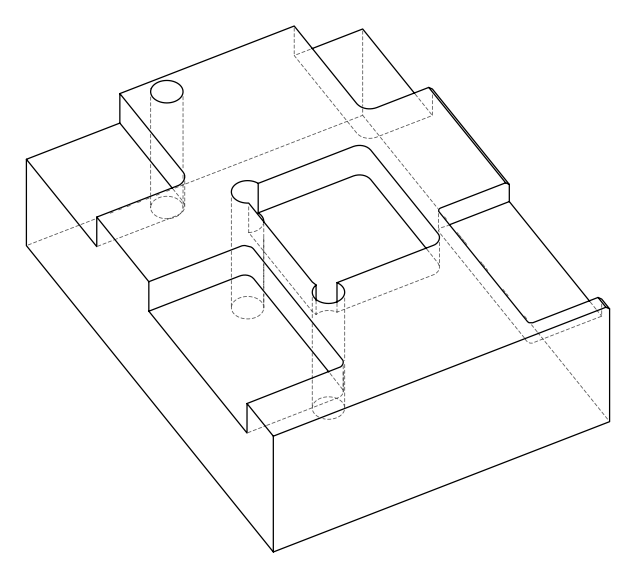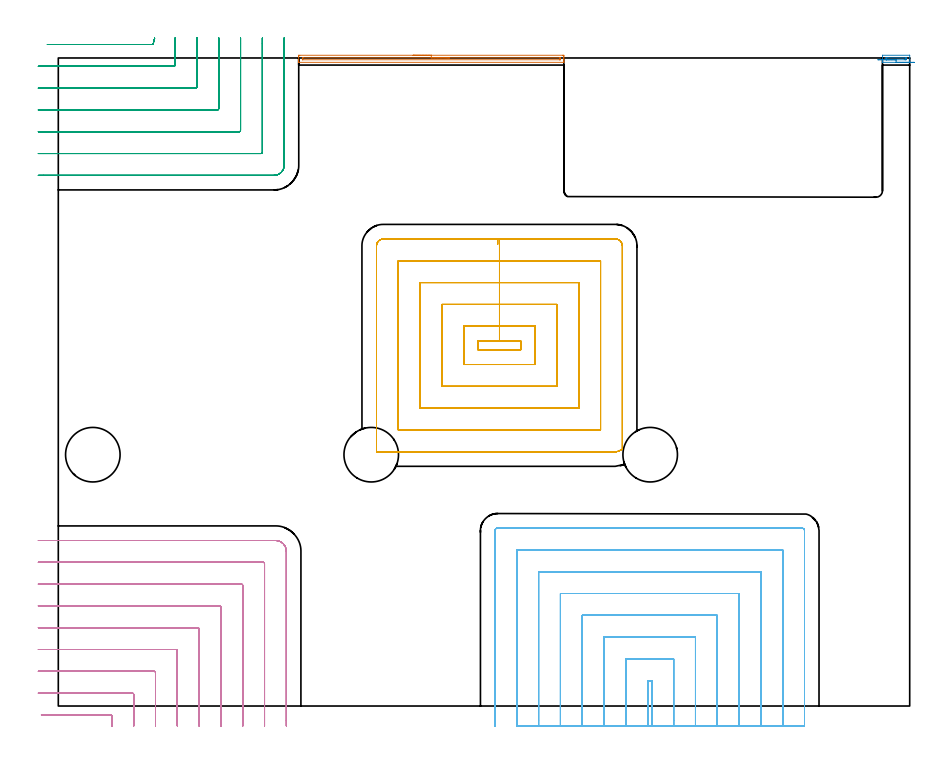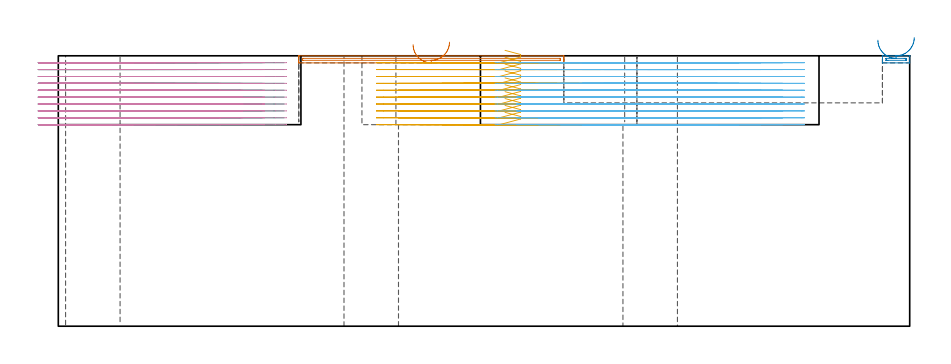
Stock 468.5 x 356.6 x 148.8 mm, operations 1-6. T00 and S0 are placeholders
(PLAN: 10 operations, 3 tool changes, 380.6 min)
(1 AREA_MILL | FG_CHAMFER_SURFACE | UGT0205_001 | 2.49 min | 1148 mm3)
(2 AREA_MILL_1 | FG_CHAMFER_SURFACE_1 | UGT0205_001 | 0.4 min | 137 mm3)
(3 MILL_CORNER_NOTCH_RECTANGULAR | CORNER_NOTCH_RECTANGULAR | NXT0201_012 | Follow Part, ap 4, ae 75% | 21.27 min | 362544 mm3)
(4 MILL_CORNER_NOTCH_RECTANGULAR_1 | CORNER_NOTCH_RECTANGULAR_1 | NXT0201_012 | Follow Part, ap 4, ae 75% | 28.12 min | 499853 mm3)
(5 MILL_OPEN_POCKET | POCKET_OPEN | NXT0201_012 | Follow Part, ap 4, ae 75% | 34.7 min | 759516 mm3)
(6 MILL_SLOT | SLOT_PARTIAL_RECTANGULAR | NXT0201_012 | Follow Part, ap 4, ae 75% | 60.4 min | 746496 mm3)
(7 MILL_SLOT_1 | SLOT_PARTIAL_RECTANGULAR_1 | NXT0201_008 | Follow Part, ap 1.5, ae 75% | 231.35 min | 347547 mm3)
(8 INDEXABLE_INSERT_DRILL_THROUGH_HOLE_FROM_SOLID | STEP1HOLE | NXT0302_031 | 0.61 min | 105126 mm3)
(9 INDEXABLE_INSERT_DRILL_THROUGH_HOLE_FROM_SOLID_1 | STEP1HOLE_1 | NXT0302_031 | 0.61 min | 91214 mm3)
(10 INDEXABLE_INSERT_DRILL_THROUGH_HOLE_FROM_SOLID_2 | STEP1HOLE_2 | NXT0302_031 | 0.61 min | 101573 mm3)
(TOOL UGT0205_001 | Chamfer Mill 20 x 3 x 45 deg. | D20 FL50 Z2)
(TOOL NXT0201_012 | ENDMILL 16mm [2P460-1600-NA 1630] | D16 FL38 Z6)
(TOOL NXT0201_008 | ENDMILL 6mm [2P460-0600-NA 1630] | D6 FL26 Z6)
(TOOL NXT0302_031 | Index. Insert Drill 30mm [880-D3000L32-05] | D30 PA176 FL150 Z2)
(OP 1 AREA_MILL)
G17 G21 G94 G90
T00 M6
G54
G17 G0 G90 X195.25 Y358.1 S1061 M3
G43 Z158.8 H0
Z154.9
G94 G1 X195.288 Z154.028 F250.
X195.402 Z153.164
X195.591 Z152.312
X195.853 Z151.48
X196.187 Z150.674
X196.59 Z149.9
X197.058 Z149.164
X197.59 Z148.472
X198.179 Z147.829
X198.822 Z147.24
X199.514 Z146.708
X200.25 Z146.24
X201.024 Z145.837
X201.83 Z145.503
X202.662 Z145.241
X203.514 Z145.052
X204.378 Z144.938
X205.25 Z144.9
X277.586 Y358.099 Z144.901
X278.192 Y358.095
X278.195 Y358.093 Z144.903
X278.2 Y357.489 Z145.505
Y356.931 Z146.066
Y356.596 Z146.4
Y356.038 Z146.959
Y355.704 Z147.292
Y355.035 Z147.964
Y354.657 Z148.343
X278.193 Y354.259 Z148.733
X278.19 Y354.202 Z148.788
X278.033 Y354.2 Z148.8
X132.467
X132.31 Y354.203 Z148.788
X132.3 Y354.261 Z148.73
Y354.657 Z148.342
Y355.035 Z147.964
Y355.704 Z147.292
Y356.931 Z146.066
X132.302 Y357.489 Z145.505
X132.305 Y358.093 Z144.903
X132.308 Y358.095 Z144.901
X132.914 Y358.1 Z144.9
X205.25
Y356.686 Z146.314
X275.89 Y356.685 Z146.315
X276.068 Y356.682 Z146.318
X276.18 Y356.679 Z146.321
X276.19 Y356.652 Z146.348
X276.193 Y356.596 Z146.404
X276.199 Y356.197 Z146.803
Y355.704 Z147.296
X276.198 Y355.654 Z147.346
X276.195 Y355.63 Z147.37
X276.192 Y355.623 Z147.377
X276.157 Y355.62 Z147.38
X275.979 Y355.615 Z147.385
X275.889 Y355.614 Z147.386
X275.8
X134.61 Y355.615 Z147.385
X134.432 Y355.618 Z147.382
X134.32 Y355.621 Z147.379
X134.31 Y355.648 Z147.352
X134.307 Y355.704 Z147.296
X134.301 Y356.103 Z146.897
Y356.596 Z146.404
X134.302 Y356.646 Z146.354
X134.305 Y356.67 Z146.33
X134.308 Y356.677 Z146.323
X134.343 Y356.68 Z146.32
X134.521 Y356.685 Z146.315
X134.611 Y356.686 Z146.314
X134.7
X205.25
X206.122 Z146.352
X206.986 Z146.466
X207.838 Z146.655
X208.67 Z146.917
X209.476 Z147.251
X210.25 Z147.654
X210.986 Z148.123
X211.678 Z148.654
X212.321 Z149.243
X212.91 Z149.886
X213.442 Z150.578
X213.91 Z151.314
X214.313 Z152.088
X214.647 Z152.894
X214.909 Z153.726
X215.098 Z154.578
X215.212 Z155.443
X215.25 Z156.314
G0 Z158.8
M5
M2
(OP 2 AREA_MILL_1)
G17 G21 G94 G90
T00 M6
G54
G17 G0 G90 X471. Y354.2 S1061 M3
G43 Z158.8 H0
G94 G1 X470.962 Z157.928 F250.
X470.848 Z157.064
X470.659 Z156.212
X470.397 Z155.38
X470.063 Z154.574
X469.66 Z153.8
X469.192 Z153.064
X468.66 Z152.372
X468.071 Z151.729
X467.428 Z151.14
X466.736 Z150.608
X466. Z150.14
X465.226 Z149.737
X464.42 Z149.403
X463.588 Z149.141
X462.737 Z148.952
X461.872 Z148.838
X461. Z148.8
X453.509
X453.503 Y354.202 Z148.797
X453.501 Y354.203 Z148.796
X453.5 Y358.093 Z144.907
X453.509 Y358.1 Z144.9
X468.352
X468.491 Y358.094 Z144.906
X468.5 Y358.093 Z144.907
Y354.224 Z148.775
X468.498 Y354.203 Z148.796
X468.497 Y354.202 Z148.797
X468.491 Y354.2 Z148.8
X461.
Y355.614 Z147.386
X455.624 Y355.615 Z147.385
X455.565 Y355.617 Z147.383
X455.521 Y355.621 Z147.379
X455.509 Y355.624 Z147.376
X455.507 Y355.633 Z147.367
X455.503 Y355.704 Z147.296
X455.501 Y355.918 Z147.082
X455.504 Y356.596 Z146.404
X455.507 Y356.65 Z146.35
X455.509 Y356.672 Z146.328
X455.538 Y356.679 Z146.321
X455.627 Y356.683 Z146.317
X455.712 Y356.684 Z146.316
X456.505 Y356.686 Z146.314
X466.376 Y356.685 Z146.315
X466.435 Y356.683 Z146.317
X466.479 Y356.679 Z146.321
X466.491 Y356.675 Z146.325
X466.493 Y356.667 Z146.333
X466.497 Y356.596 Z146.404
X466.5 Y356.382 Z146.618
X466.496 Y355.704 Z147.296
X466.493 Y355.65 Z147.35
X466.491 Y355.628 Z147.372
X466.462 Y355.621 Z147.379
X466.373 Y355.617 Z147.383
X466.288 Y355.616 Z147.384
X465.495 Y355.614 Z147.386
X461.
X460.128 Z147.424
X459.264 Z147.538
X458.412 Z147.727
X457.58 Z147.989
X456.774 Z148.323
X456. Z148.726
X455.264 Z149.194
X454.572 Z149.725
X453.929 Z150.315
X453.34 Z150.958
X452.809 Z151.65
X452.34 Z152.386
X451.937 Z153.16
X451.603 Z153.966
X451.341 Z154.798
X451.152 Z155.649
X451.038 Z156.514
X451. Z157.386
G0 Z158.8
M5
M2
(OP 3 MILL_CORNER_NOTCH_RECTANGULAR)
G17 G21 G94 G90
T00 M6
G54
G17 G0 G90 X-6.04 Y364. S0 M3
G43 Z158.8 H1
Z145.01
G94 G1 X-3.04 F250.
X51.507 F500.
G3 X52.275 Y364.6 R0.8
G1 X53.025 Y367.505 F250.
G0 Z158.8
X-11. Y352.
Z145.01
G1 X-8.
X63.506 F500.
G3 X64.3 Y352.794 R0.8
G1 Y364.6
Y367.6 F250.
G0 Z158.8
X-11. Y340.
Z145.01
G1 X-8.
X75.506 F500.
G3 X76.3 Y340.794 R0.8
G1 Y364.6
Y367.6 F250.
G0 Z158.8
X-11. Y328.
Z145.01
G1 X-8.
X87.505 F500.
G3 X88.3 Y328.795 R0.8
G1 Y364.6
Y367.6 F250.
G0 Z158.8
X-11. Y316.
Z145.01
G1 X-8.
X99.505 F500.
G3 X100.3 Y316.795 R0.8
G1 Y364.6
Y367.6 F250.
G0 Z158.8
X-11. Y304.
Z145.01
G1 X-8.
X111.505 F500.
G3 X112.3 Y304.795 R0.8
G1 Y364.6
Y367.6 F250.
G0 Z158.8
X-11. Y292.
Z145.01
G1 X-8.
X118.7 F500.
G3 X124.3 Y297.6 R5.6
G1 Y364.6
Y367.6 F250.
G0 Z158.8
X-6.04 Y364.
Z141.22
G1 X-3.04
X51.507 F500.
G3 X52.275 Y364.6 R0.8
G1 X53.025 Y367.505 F250.
G0 Z158.8
X-11. Y352.
Z141.22
G1 X-8.
X63.506 F500.
G3 X64.3 Y352.794 R0.8
G1 Y364.6
Y367.6 F250.
G0 Z158.8
X-11. Y340.
Z141.22
G1 X-8.
X75.506 F500.
G3 X76.3 Y340.794 R0.8
G1 Y364.6
Y367.6 F250.
G0 Z158.8
X-11. Y328.
Z141.22
G1 X-8.
X87.505 F500.
G3 X88.3 Y328.795 R0.8
G1 Y364.6
Y367.6 F250.
G0 Z158.8
X-11. Y316.
Z141.22
G1 X-8.
X99.505 F500.
G3 X100.3 Y316.795 R0.8
G1 Y364.6
Y367.6 F250.
G0 Z158.8
X-11. Y304.
Z141.22
G1 X-8.
X111.505 F500.
G3 X112.3 Y304.795 R0.8
G1 Y364.6
Y367.6 F250.
G0 Z158.8
X-11. Y292.
Z141.22
G1 X-8.
X118.7 F500.
G3 X124.3 Y297.6 R5.6
G1 Y364.6
Y367.6 F250.
G0 Z158.8
X-6.04 Y364.
Z137.43
G1 X-3.04
X51.507 F500.
G3 X52.275 Y364.6 R0.8
G1 X53.025 Y367.505 F250.
G0 Z158.8
X-11. Y352.
Z137.43
G1 X-8.
X63.506 F500.
G3 X64.3 Y352.794 R0.8
G1 Y364.6
Y367.6 F250.
G0 Z158.8
X-11. Y340.
Z137.43
G1 X-8.
X75.506 F500.
G3 X76.3 Y340.794 R0.8
G1 Y364.6
Y367.6 F250.
G0 Z158.8
X-11. Y328.
Z137.43
G1 X-8.
X87.505 F500.
G3 X88.3 Y328.795 R0.8
G1 Y364.6
Y367.6 F250.
G0 Z158.8
X-11. Y316.
Z137.43
G1 X-8.
X99.505 F500.
G3 X100.3 Y316.795 R0.8
G1 Y364.6
Y367.6 F250.
G0 Z158.8
X-11. Y304.
Z137.43
G1 X-8.
X111.505 F500.
G3 X112.3 Y304.795 R0.8
G1 Y364.6
Y367.6 F250.
G0 Z158.8
X-11. Y292.
Z137.43
G1 X-8.
X118.7 F500.
G3 X124.3 Y297.6 R5.6
G1 Y364.6
Y367.6 F250.
G0 Z158.8
X-6.04 Y364.
Z133.64
G1 X-3.04
X51.507 F500.
G3 X52.275 Y364.6 R0.8
G1 X53.025 Y367.505 F250.
G0 Z158.8
X-11. Y352.
Z133.64
G1 X-8.
X63.506 F500.
G3 X64.3 Y352.794 R0.8
G1 Y364.6
Y367.6 F250.
G0 Z158.8
X-11. Y340.
Z133.64
G1 X-8.
X75.506 F500.
G3 X76.3 Y340.794 R0.8
G1 Y364.6
Y367.6 F250.
G0 Z158.8
X-11. Y328.
Z133.64
G1 X-8.
X87.505 F500.
G3 X88.3 Y328.795 R0.8
G1 Y364.6
Y367.6 F250.
G0 Z158.8
X-11. Y316.
Z133.64
G1 X-8.
X99.505 F500.
G3 X100.3 Y316.795 R0.8
G1 Y364.6
Y367.6 F250.
G0 Z158.8
X-11. Y304.
Z133.64
G1 X-8.
X111.505 F500.
G3 X112.3 Y304.795 R0.8
G1 Y364.6
Y367.6 F250.
G0 Z158.8
X-11. Y292.
Z133.64
G1 X-8.
X118.7 F500.
G3 X124.3 Y297.6 R5.6
G1 Y364.6
Y367.6 F250.
G0 Z158.8
X-6.04 Y364.
Z129.85
G1 X-3.04
X51.507 F500.
G3 X52.275 Y364.6 R0.8
G1 X53.025 Y367.505 F250.
G0 Z158.8
X-11. Y352.
Z129.85
G1 X-8.
X63.506 F500.
G3 X64.3 Y352.794 R0.8
G1 Y364.6
Y367.6 F250.
G0 Z158.8
X-11. Y340.
Z129.85
G1 X-8.
X75.506 F500.
G3 X76.3 Y340.794 R0.8
G1 Y364.6
Y367.6 F250.
G0 Z158.8
X-11. Y328.
Z129.85
G1 X-8.
X87.505 F500.
G3 X88.3 Y328.795 R0.8
G1 Y364.6
Y367.6 F250.
G0 Z158.8
X-11. Y316.
Z129.85
G1 X-8.
X99.505 F500.
G3 X100.3 Y316.795 R0.8
G1 Y364.6
Y367.6 F250.
G0 Z158.8
X-11. Y304.
Z129.85
G1 X-8.
X111.505 F500.
G3 X112.3 Y304.795 R0.8
G1 Y364.6
Y367.6 F250.
G0 Z158.8
X-11. Y292.
Z129.85
G1 X-8.
X118.7 F500.
G3 X124.3 Y297.6 R5.6
G1 Y364.6
Y367.6 F250.
G0 Z158.8
X-6.04 Y364.
Z126.06
G1 X-3.04
X51.507 F500.
G3 X52.275 Y364.6 R0.8
G1 X53.025 Y367.505 F250.
G0 Z158.8
X-11. Y352.
Z126.06
G1 X-8.
X63.506 F500.
G3 X64.3 Y352.794 R0.8
G1 Y364.6
Y367.6 F250.
G0 Z158.8
X-11. Y340.
Z126.06
G1 X-8.
X75.506 F500.
G3 X76.3 Y340.794 R0.8
G1 Y364.6
Y367.6 F250.
G0 Z158.8
X-11. Y328.
Z126.06
G1 X-8.
X87.505 F500.
G3 X88.3 Y328.795 R0.8
G1 Y364.6
Y367.6 F250.
G0 Z158.8
X-11. Y316.
Z126.06
G1 X-8.
X99.505 F500.
G3 X100.3 Y316.795 R0.8
G1 Y364.6
Y367.6 F250.
G0 Z158.8
X-11. Y304.
Z126.06
G1 X-8.
X111.505 F500.
G3 X112.3 Y304.795 R0.8
G1 Y364.6
Y367.6 F250.
G0 Z158.8
X-11. Y292.
Z126.06
G1 X-8.
X118.7 F500.
G3 X124.3 Y297.6 R5.6
G1 Y364.6
Y367.6 F250.
G0 Z158.8
X-6.04 Y364.
Z122.27
G1 X-3.04
X51.507 F500.
G3 X52.275 Y364.6 R0.8
G1 X53.025 Y367.505 F250.
G0 Z158.8
X-11. Y352.
Z122.27
G1 X-8.
X63.506 F500.
G3 X64.3 Y352.794 R0.8
G1 Y364.6
Y367.6 F250.
G0 Z158.8
X-11. Y340.
Z122.27
G1 X-8.
X75.506 F500.
G3 X76.3 Y340.794 R0.8
G1 Y364.6
Y367.6 F250.
G0 Z158.8
X-11. Y328.
Z122.27
G1 X-8.
X87.505 F500.
G3 X88.3 Y328.795 R0.8
G1 Y364.6
Y367.6 F250.
G0 Z158.8
X-11. Y316.
Z122.27
G1 X-8.
X99.505 F500.
G3 X100.3 Y316.795 R0.8
G1 Y364.6
Y367.6 F250.
G0 Z158.8
X-11. Y304.
Z122.27
G1 X-8.
X111.505 F500.
G3 X112.3 Y304.795 R0.8
G1 Y364.6
Y367.6 F250.
G0 Z158.8
X-11. Y292.
Z122.27
G1 X-8.
X118.7 F500.
G3 X124.3 Y297.6 R5.6
G1 Y364.6
Y367.6 F250.
G0 Z158.8
X-6.04 Y364.
Z118.48
G1 X-3.04
X51.507 F500.
G3 X52.275 Y364.6 R0.8
G1 X53.025 Y367.505 F250.
G0 Z158.8
X-11. Y352.
Z118.48
G1 X-8.
X63.506 F500.
G3 X64.3 Y352.794 R0.8
G1 Y364.6
Y367.6 F250.
G0 Z158.8
X-11. Y340.
Z118.48
G1 X-8.
X75.506 F500.
G3 X76.3 Y340.794 R0.8
G1 Y364.6
Y367.6 F250.
G0 Z158.8
X-11. Y328.
Z118.48
G1 X-8.
X87.505 F500.
G3 X88.3 Y328.795 R0.8
G1 Y364.6
Y367.6 F250.
G0 Z158.8
X-11. Y316.
Z118.48
G1 X-8.
X99.505 F500.
G3 X100.3 Y316.795 R0.8
G1 Y364.6
Y367.6 F250.
G0 Z158.8
X-11. Y304.
Z118.48
G1 X-8.
X111.505 F500.
G3 X112.3 Y304.795 R0.8
G1 Y364.6
Y367.6 F250.
G0 Z158.8
X-11. Y292.
Z118.48
G1 X-8.
X118.7 F500.
G3 X124.3 Y297.6 R5.6
G1 Y364.6
Y367.6 F250.
G0 Z158.8
X-6.04 Y364.
Z114.69
G1 X-3.04
X51.507 F500.
G3 X52.275 Y364.6 R0.8
G1 X53.025 Y367.505 F250.
G0 Z158.8
X-11. Y352.
Z114.69
G1 X-8.
X63.506 F500.
G3 X64.3 Y352.794 R0.8
G1 Y364.6
Y367.6 F250.
G0 Z158.8
X-11. Y340.
Z114.69
G1 X-8.
X75.506 F500.
G3 X76.3 Y340.794 R0.8
G1 Y364.6
Y367.6 F250.
G0 Z158.8
X-11. Y328.
Z114.69
G1 X-8.
X87.505 F500.
G3 X88.3 Y328.795 R0.8
G1 Y364.6
Y367.6 F250.
G0 Z158.8
X-11. Y316.
Z114.69
G1 X-8.
X99.505 F500.
G3 X100.3 Y316.795 R0.8
G1 Y364.6
Y367.6 F250.
G0 Z158.8
X-11. Y304.
Z114.69
G1 X-8.
X111.505 F500.
G3 X112.3 Y304.795 R0.8
G1 Y364.6
Y367.6 F250.
G0 Z158.8
X-11. Y292.
Z114.69
G1 X-8.
X118.7 F500.
G3 X124.3 Y297.6 R5.6
G1 Y364.6
Y367.6 F250.
G0 Z158.8
X-6.04 Y364.
Z110.9
G1 X-3.04
X51.507 F500.
G3 X52.275 Y364.6 R0.8
G1 X53.025 Y367.505 F250.
G0 Z158.8
X-11. Y352.
Z110.9
G1 X-8.
X63.506 F500.
G3 X64.3 Y352.794 R0.8
G1 Y364.6
Y367.6 F250.
G0 Z158.8
X-11. Y340.
Z110.9
G1 X-8.
X75.506 F500.
G3 X76.3 Y340.794 R0.8
G1 Y364.6
Y367.6 F250.
G0 Z158.8
X-11. Y328.
Z110.9
G1 X-8.
X87.505 F500.
G3 X88.3 Y328.795 R0.8
G1 Y364.6
Y367.6 F250.
G0 Z158.8
X-11. Y316.
Z110.9
G1 X-8.
X99.505 F500.
G3 X100.3 Y316.795 R0.8
G1 Y364.6
Y367.6 F250.
G0 Z158.8
X-11. Y304.
Z110.9
G1 X-8.
X111.505 F500.
G3 X112.3 Y304.795 R0.8
G1 Y364.6
Y367.6 F250.
G0 Z158.8
X-11. Y292.
Z110.9
G1 X-8.
X118.7 F500.
G3 X124.3 Y297.6 R5.6
G1 Y364.6
Y367.6 F250.
G0 Z158.8
M5
M2
(OP 4 MILL_CORNER_NOTCH_RECTANGULAR_1)
G17 G21 G94 G90
T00 M6
G54
G17 G0 G90 X29.5 Y-11. S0 M3
G43 Z158.8 H1
Z145.01
G94 G1 Y-8. F250.
Y-5.693 F500.
G3 X28.707 Y-4.9 R0.8
G1 X-6.324
X-9.324 F250.
G0 Z158.8
X41.5 Y-11.
Z145.01
G1 Y-8.
Y6.307 F500.
G3 X40.707 Y7.1 R0.8
G1 X-8.
X-11. F250.
G0 Z158.8
X53.5 Y-11.
Z145.01
G1 Y-8.
Y18.306 F500.
G3 X52.706 Y19.1 R0.8
G1 X-8.
X-11. F250.
G0 Z158.8
X65.5 Y-11.
Z145.01
G1 Y-8.
Y30.306 F500.
G3 X64.706 Y31.1 R0.8
G1 X-8.
X-11. F250.
G0 Z158.8
X77.5 Y-11.
Z145.01
G1 Y-8.
Y42.306 F500.
G3 X76.706 Y43.1 R0.8
G1 X-8.
X-11. F250.
G0 Z158.8
X89.5 Y-11.
Z145.01
G1 Y-8.
Y54.305 F500.
G3 X88.705 Y55.1 R0.8
G1 X-8.
X-11. F250.
G0 Z158.8
X101.5 Y-11.
Z145.01
G1 Y-8.
Y66.305 F500.
G3 X100.705 Y67.1 R0.8
G1 X-8.
X-11. F250.
G0 Z158.8
X113.5 Y-11.
Z145.01
G1 Y-8.
Y78.305 F500.
G3 X112.705 Y79.1 R0.8
G1 X-8.
X-11. F250.
G0 Z158.8
X125.5 Y-11.
Z145.01
G1 Y-8.
Y85.1 F500.
G3 X119.5 Y91.1 R6.
G1 X-8.
X-11. F250.
G0 Z158.8
X29.5 Y-11.
Z141.22
G1 Y-8.
Y-5.693 F500.
G3 X28.707 Y-4.9 R0.8
G1 X-6.324
X-9.324 F250.
G0 Z158.8
X41.5 Y-11.
Z141.22
G1 Y-8.
Y6.307 F500.
G3 X40.707 Y7.1 R0.8
G1 X-8.
X-11. F250.
G0 Z158.8
X53.5 Y-11.
Z141.22
G1 Y-8.
Y18.306 F500.
G3 X52.706 Y19.1 R0.8
G1 X-8.
X-11. F250.
G0 Z158.8
X65.5 Y-11.
Z141.22
G1 Y-8.
Y30.306 F500.
G3 X64.706 Y31.1 R0.8
G1 X-8.
X-11. F250.
G0 Z158.8
X77.5 Y-11.
Z141.22
G1 Y-8.
Y42.306 F500.
G3 X76.706 Y43.1 R0.8
G1 X-8.
X-11. F250.
G0 Z158.8
X89.5 Y-11.
Z141.22
G1 Y-8.
Y54.305 F500.
G3 X88.705 Y55.1 R0.8
G1 X-8.
X-11. F250.
G0 Z158.8
X101.5 Y-11.
Z141.22
G1 Y-8.
Y66.305 F500.
G3 X100.705 Y67.1 R0.8
G1 X-8.
X-11. F250.
G0 Z158.8
X113.5 Y-11.
Z141.22
G1 Y-8.
Y78.305 F500.
G3 X112.705 Y79.1 R0.8
G1 X-8.
X-11. F250.
G0 Z158.8
X125.5 Y-11.
Z141.22
G1 Y-8.
Y85.1 F500.
G3 X119.5 Y91.1 R6.
G1 X-8.
X-11. F250.
G0 Z158.8
X29.5 Y-11.
Z137.43
G1 Y-8.
Y-5.693 F500.
G3 X28.707 Y-4.9 R0.8
G1 X-6.324
X-9.324 F250.
G0 Z158.8
X41.5 Y-11.
Z137.43
G1 Y-8.
Y6.307 F500.
G3 X40.707 Y7.1 R0.8
G1 X-8.
X-11. F250.
G0 Z158.8
X53.5 Y-11.
Z137.43
G1 Y-8.
Y18.306 F500.
G3 X52.706 Y19.1 R0.8
G1 X-8.
X-11. F250.
G0 Z158.8
X65.5 Y-11.
Z137.43
G1 Y-8.
Y30.306 F500.
G3 X64.706 Y31.1 R0.8
G1 X-8.
X-11. F250.
G0 Z158.8
X77.5 Y-11.
Z137.43
G1 Y-8.
Y42.306 F500.
G3 X76.706 Y43.1 R0.8
G1 X-8.
X-11. F250.
G0 Z158.8
X89.5 Y-11.
Z137.43
G1 Y-8.
Y54.305 F500.
G3 X88.705 Y55.1 R0.8
G1 X-8.
X-11. F250.
G0 Z158.8
X101.5 Y-11.
Z137.43
G1 Y-8.
Y66.305 F500.
G3 X100.705 Y67.1 R0.8
G1 X-8.
X-11. F250.
G0 Z158.8
X113.5 Y-11.
Z137.43
G1 Y-8.
Y78.305 F500.
G3 X112.705 Y79.1 R0.8
G1 X-8.
X-11. F250.
G0 Z158.8
X125.5 Y-11.
Z137.43
G1 Y-8.
Y85.1 F500.
G3 X119.5 Y91.1 R6.
G1 X-8.
X-11. F250.
G0 Z158.8
X29.5 Y-11.
Z133.64
G1 Y-8.
Y-5.693 F500.
G3 X28.707 Y-4.9 R0.8
G1 X-6.324
X-9.324 F250.
G0 Z158.8
X41.5 Y-11.
Z133.64
G1 Y-8.
Y6.307 F500.
G3 X40.707 Y7.1 R0.8
G1 X-8.
X-11. F250.
G0 Z158.8
X53.5 Y-11.
Z133.64
G1 Y-8.
Y18.306 F500.
G3 X52.706 Y19.1 R0.8
G1 X-8.
X-11. F250.
G0 Z158.8
X65.5 Y-11.
Z133.64
G1 Y-8.
Y30.306 F500.
G3 X64.706 Y31.1 R0.8
G1 X-8.
X-11. F250.
G0 Z158.8
X77.5 Y-11.
Z133.64
G1 Y-8.
Y42.306 F500.
G3 X76.706 Y43.1 R0.8
G1 X-8.
X-11. F250.
G0 Z158.8
X89.5 Y-11.
Z133.64
G1 Y-8.
Y54.305 F500.
G3 X88.705 Y55.1 R0.8
G1 X-8.
X-11. F250.
G0 Z158.8
X101.5 Y-11.
Z133.64
G1 Y-8.
Y66.305 F500.
G3 X100.705 Y67.1 R0.8
G1 X-8.
X-11. F250.
G0 Z158.8
X113.5 Y-11.
Z133.64
G1 Y-8.
Y78.305 F500.
G3 X112.705 Y79.1 R0.8
G1 X-8.
X-11. F250.
G0 Z158.8
X125.5 Y-11.
Z133.64
G1 Y-8.
Y85.1 F500.
G3 X119.5 Y91.1 R6.
G1 X-8.
X-11. F250.
G0 Z158.8
X29.5 Y-11.
Z129.85
G1 Y-8.
Y-5.693 F500.
G3 X28.707 Y-4.9 R0.8
G1 X-6.324
X-9.324 F250.
G0 Z158.8
X41.5 Y-11.
Z129.85
G1 Y-8.
Y6.307 F500.
G3 X40.707 Y7.1 R0.8
G1 X-8.
X-11. F250.
G0 Z158.8
X53.5 Y-11.
Z129.85
G1 Y-8.
Y18.306 F500.
G3 X52.706 Y19.1 R0.8
G1 X-8.
X-11. F250.
G0 Z158.8
X65.5 Y-11.
Z129.85
G1 Y-8.
Y30.306 F500.
G3 X64.706 Y31.1 R0.8
G1 X-8.
X-11. F250.
G0 Z158.8
X77.5 Y-11.
Z129.85
G1 Y-8.
Y42.306 F500.
G3 X76.706 Y43.1 R0.8
G1 X-8.
X-11. F250.
G0 Z158.8
X89.5 Y-11.
Z129.85
G1 Y-8.
Y54.305 F500.
G3 X88.705 Y55.1 R0.8
G1 X-8.
X-11. F250.
G0 Z158.8
X101.5 Y-11.
Z129.85
G1 Y-8.
Y66.305 F500.
G3 X100.705 Y67.1 R0.8
G1 X-8.
X-11. F250.
G0 Z158.8
X113.5 Y-11.
Z129.85
G1 Y-8.
Y78.305 F500.
G3 X112.705 Y79.1 R0.8
G1 X-8.
X-11. F250.
G0 Z158.8
X125.5 Y-11.
Z129.85
G1 Y-8.
Y85.1 F500.
G3 X119.5 Y91.1 R6.
G1 X-8.
X-11. F250.
G0 Z158.8
X29.5 Y-11.
Z126.06
G1 Y-8.
Y-5.693 F500.
G3 X28.707 Y-4.9 R0.8
G1 X-6.324
X-9.324 F250.
G0 Z158.8
X41.5 Y-11.
Z126.06
G1 Y-8.
Y6.307 F500.
G3 X40.707 Y7.1 R0.8
G1 X-8.
X-11. F250.
G0 Z158.8
X53.5 Y-11.
Z126.06
G1 Y-8.
Y18.306 F500.
G3 X52.706 Y19.1 R0.8
G1 X-8.
X-11. F250.
G0 Z158.8
X65.5 Y-11.
Z126.06
G1 Y-8.
Y30.306 F500.
G3 X64.706 Y31.1 R0.8
G1 X-8.
X-11. F250.
G0 Z158.8
X77.5 Y-11.
Z126.06
G1 Y-8.
Y42.306 F500.
G3 X76.706 Y43.1 R0.8
G1 X-8.
X-11. F250.
G0 Z158.8
X89.5 Y-11.
Z126.06
G1 Y-8.
Y54.305 F500.
G3 X88.705 Y55.1 R0.8
G1 X-8.
X-11. F250.
G0 Z158.8
X101.5 Y-11.
Z126.06
G1 Y-8.
Y66.305 F500.
G3 X100.705 Y67.1 R0.8
G1 X-8.
X-11. F250.
G0 Z158.8
X113.5 Y-11.
Z126.06
G1 Y-8.
Y78.305 F500.
G3 X112.705 Y79.1 R0.8
G1 X-8.
X-11. F250.
G0 Z158.8
X125.5 Y-11.
Z126.06
G1 Y-8.
Y85.1 F500.
G3 X119.5 Y91.1 R6.
G1 X-8.
X-11. F250.
G0 Z158.8
X29.5 Y-11.
Z122.27
G1 Y-8.
Y-5.693 F500.
G3 X28.707 Y-4.9 R0.8
G1 X-6.324
X-9.324 F250.
G0 Z158.8
X41.5 Y-11.
Z122.27
G1 Y-8.
Y6.307 F500.
G3 X40.707 Y7.1 R0.8
G1 X-8.
X-11. F250.
G0 Z158.8
X53.5 Y-11.
Z122.27
G1 Y-8.
Y18.306 F500.
G3 X52.706 Y19.1 R0.8
G1 X-8.
X-11. F250.
G0 Z158.8
X65.5 Y-11.
Z122.27
G1 Y-8.
Y30.306 F500.
G3 X64.706 Y31.1 R0.8
G1 X-8.
X-11. F250.
G0 Z158.8
X77.5 Y-11.
Z122.27
G1 Y-8.
Y42.306 F500.
G3 X76.706 Y43.1 R0.8
G1 X-8.
X-11. F250.
G0 Z158.8
X89.5 Y-11.
Z122.27
G1 Y-8.
Y54.305 F500.
G3 X88.705 Y55.1 R0.8
G1 X-8.
X-11. F250.
G0 Z158.8
X101.5 Y-11.
Z122.27
G1 Y-8.
Y66.305 F500.
G3 X100.705 Y67.1 R0.8
G1 X-8.
X-11. F250.
G0 Z158.8
X113.5 Y-11.
Z122.27
G1 Y-8.
Y78.305 F500.
G3 X112.705 Y79.1 R0.8
G1 X-8.
X-11. F250.
G0 Z158.8
X125.5 Y-11.
Z122.27
G1 Y-8.
Y85.1 F500.
G3 X119.5 Y91.1 R6.
G1 X-8.
X-11. F250.
G0 Z158.8
X29.5 Y-11.
Z118.48
G1 Y-8.
Y-5.693 F500.
G3 X28.707 Y-4.9 R0.8
G1 X-6.324
X-9.324 F250.
G0 Z158.8
X41.5 Y-11.
Z118.48
G1 Y-8.
Y6.307 F500.
G3 X40.707 Y7.1 R0.8
G1 X-8.
X-11. F250.
G0 Z158.8
X53.5 Y-11.
Z118.48
G1 Y-8.
Y18.306 F500.
G3 X52.706 Y19.1 R0.8
G1 X-8.
X-11. F250.
G0 Z158.8
X65.5 Y-11.
Z118.48
G1 Y-8.
Y30.306 F500.
G3 X64.706 Y31.1 R0.8
G1 X-8.
X-11. F250.
G0 Z158.8
X77.5 Y-11.
Z118.48
G1 Y-8.
Y42.306 F500.
G3 X76.706 Y43.1 R0.8
G1 X-8.
X-11. F250.
G0 Z158.8
X89.5 Y-11.
Z118.48
G1 Y-8.
Y54.305 F500.
G3 X88.705 Y55.1 R0.8
G1 X-8.
X-11. F250.
G0 Z158.8
X101.5 Y-11.
Z118.48
G1 Y-8.
Y66.305 F500.
G3 X100.705 Y67.1 R0.8
G1 X-8.
X-11. F250.
G0 Z158.8
X113.5 Y-11.
Z118.48
G1 Y-8.
Y78.305 F500.
G3 X112.705 Y79.1 R0.8
G1 X-8.
X-11. F250.
G0 Z158.8
X125.5 Y-11.
Z118.48
G1 Y-8.
Y85.1 F500.
G3 X119.5 Y91.1 R6.
G1 X-8.
X-11. F250.
G0 Z158.8
X29.5 Y-11.
Z114.69
G1 Y-8.
Y-5.693 F500.
G3 X28.707 Y-4.9 R0.8
G1 X-6.324
X-9.324 F250.
G0 Z158.8
X41.5 Y-11.
Z114.69
G1 Y-8.
Y6.307 F500.
G3 X40.707 Y7.1 R0.8
G1 X-8.
X-11. F250.
G0 Z158.8
X53.5 Y-11.
Z114.69
G1 Y-8.
Y18.306 F500.
G3 X52.706 Y19.1 R0.8
G1 X-8.
X-11. F250.
G0 Z158.8
X65.5 Y-11.
Z114.69
G1 Y-8.
Y30.306 F500.
G3 X64.706 Y31.1 R0.8
G1 X-8.
X-11. F250.
G0 Z158.8
X77.5 Y-11.
Z114.69
G1 Y-8.
Y42.306 F500.
G3 X76.706 Y43.1 R0.8
G1 X-8.
X-11. F250.
G0 Z158.8
X89.5 Y-11.
Z114.69
G1 Y-8.
Y54.305 F500.
G3 X88.705 Y55.1 R0.8
G1 X-8.
X-11. F250.
G0 Z158.8
X101.5 Y-11.
Z114.69
G1 Y-8.
Y66.305 F500.
G3 X100.705 Y67.1 R0.8
G1 X-8.
X-11. F250.
G0 Z158.8
X113.5 Y-11.
Z114.69
G1 Y-8.
Y78.305 F500.
G3 X112.705 Y79.1 R0.8
G1 X-8.
X-11. F250.
G0 Z158.8
X125.5 Y-11.
Z114.69
G1 Y-8.
Y85.1 F500.
G3 X119.5 Y91.1 R6.
G1 X-8.
X-11. F250.
G0 Z158.8
X29.5 Y-11.
Z110.9
G1 Y-8.
Y-5.693 F500.
G3 X28.707 Y-4.9 R0.8
G1 X-6.324
X-9.324 F250.
G0 Z158.8
X41.5 Y-11.
Z110.9
G1 Y-8.
Y6.307 F500.
G3 X40.707 Y7.1 R0.8
G1 X-8.
X-11. F250.
G0 Z158.8
X53.5 Y-11.
Z110.9
G1 Y-8.
Y18.306 F500.
G3 X52.706 Y19.1 R0.8
G1 X-8.
X-11. F250.
G0 Z158.8
X65.5 Y-11.
Z110.9
G1 Y-8.
Y30.306 F500.
G3 X64.706 Y31.1 R0.8
G1 X-8.
X-11. F250.
G0 Z158.8
X77.5 Y-11.
Z110.9
G1 Y-8.
Y42.306 F500.
G3 X76.706 Y43.1 R0.8
G1 X-8.
X-11. F250.
G0 Z158.8
X89.5 Y-11.
Z110.9
G1 Y-8.
Y54.305 F500.
G3 X88.705 Y55.1 R0.8
G1 X-8.
X-11. F250.
G0 Z158.8
X101.5 Y-11.
Z110.9
G1 Y-8.
Y66.305 F500.
G3 X100.705 Y67.1 R0.8
G1 X-8.
X-11. F250.
G0 Z158.8
X113.5 Y-11.
Z110.9
G1 Y-8.
Y78.305 F500.
G3 X112.705 Y79.1 R0.8
G1 X-8.
X-11. F250.
G0 Z158.8
X125.5 Y-11.
Z110.9
G1 Y-8.
Y85.1 F500.
G3 X119.5 Y91.1 R6.
G1 X-8.
X-11. F250.
G0 Z158.8
M5
M2
(OP 5 MILL_OPEN_POCKET)
G17 G21 G94 G90
T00 M6
G54
G17 G0 G90 X245.809 Y195.9 S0 M3
G43 Z158.8 H1
Z151.8
G94 G1 X254.4 Z149.498 F250.
Y201. Z148.132
X242.75 Z145.01
X231.1 F500.
Y195.9
X254.4
Y201.
X242.75
Y209.
X223.1
Y187.9
X262.4
Y209.
X242.75
Y221.
X211.1
Y175.9
X274.4
Y221.
X242.75
Y233.
X199.1
Y163.9
X286.4
Y233.
X242.75
Y245.
X187.1
Y151.9
X298.4
Y245.
X242.75
Y257.
X178.9
G3 X175.1 Y253.2 R3.8
G1 Y139.9
X306.6
G3 X308.227 Y140.266 R3.8
G1 X310.4 Y141.296
Y253.2
G3 X306.6 Y257. R3.8
G1 X242.75
X241.75
Y254. F250.
G0 X245.809 Y195.9 Z148.01
G1 X254.4 Z145.708
Y201. Z144.342
X242.75 Z141.22
X231.1 F500.
Y195.9
X254.4
Y201.
X242.75
Y209.
X223.1
Y187.9
X262.4
Y209.
X242.75
Y221.
X211.1
Y175.9
X274.4
Y221.
X242.75
Y233.
X199.1
Y163.9
X286.4
Y233.
X242.75
Y245.
X187.1
Y151.9
X298.4
Y245.
X242.75
Y257.
X178.9
G3 X175.1 Y253.2 R3.8
G1 Y139.9
X306.6
G3 X308.227 Y140.266 R3.8
G1 X310.4 Y141.296
Y253.2
G3 X306.6 Y257. R3.8
G1 X242.75
X241.75
Y254. F250.
G0 X245.809 Y195.9 Z144.22
G1 X254.4 Z141.918
Y201. Z140.552
X242.75 Z137.43
X231.1 F500.
Y195.9
X254.4
Y201.
X242.75
Y209.
X223.1
Y187.9
X262.4
Y209.
X242.75
Y221.
X211.1
Y175.9
X274.4
Y221.
X242.75
Y233.
X199.1
Y163.9
X286.4
Y233.
X242.75
Y245.
X187.1
Y151.9
X298.4
Y245.
X242.75
Y257.
X178.9
G3 X175.1 Y253.2 R3.8
G1 Y139.9
X306.6
G3 X308.227 Y140.266 R3.8
G1 X310.4 Y141.296
Y253.2
G3 X306.6 Y257. R3.8
G1 X242.75
X241.75
Y254. F250.
G0 X245.809 Y195.9 Z140.43
G1 X254.4 Z138.128
Y201. Z136.762
X242.75 Z133.64
X231.1 F500.
Y195.9
X254.4
Y201.
X242.75
Y209.
X223.1
Y187.9
X262.4
Y209.
X242.75
Y221.
X211.1
Y175.9
X274.4
Y221.
X242.75
Y233.
X199.1
Y163.9
X286.4
Y233.
X242.75
Y245.
X187.1
Y151.9
X298.4
Y245.
X242.75
Y257.
X178.9
G3 X175.1 Y253.2 R3.8
G1 Y139.9
X306.6
G3 X308.227 Y140.266 R3.8
G1 X310.4 Y141.296
Y253.2
G3 X306.6 Y257. R3.8
G1 X242.75
X241.75
Y254. F250.
G0 X245.809 Y195.9 Z136.64
G1 X254.4 Z134.338
Y201. Z132.972
X242.75 Z129.85
X231.1 F500.
Y195.9
X254.4
Y201.
X242.75
Y209.
X223.1
Y187.9
X262.4
Y209.
X242.75
Y221.
X211.1
Y175.9
X274.4
Y221.
X242.75
Y233.
X199.1
Y163.9
X286.4
Y233.
X242.75
Y245.
X187.1
Y151.9
X298.4
Y245.
X242.75
Y257.
X178.9
G3 X175.1 Y253.2 R3.8
G1 Y139.9
X306.6
G3 X308.227 Y140.266 R3.8
G1 X310.4 Y141.296
Y253.2
G3 X306.6 Y257. R3.8
G1 X242.75
X241.75
Y254. F250.
G0 X245.809 Y195.9 Z132.85
G1 X254.4 Z130.548
Y201. Z129.182
X242.75 Z126.06
X231.1 F500.
Y195.9
X254.4
Y201.
X242.75
Y209.
X223.1
Y187.9
X262.4
Y209.
X242.75
Y221.
X211.1
Y175.9
X274.4
Y221.
X242.75
Y233.
X199.1
Y163.9
X286.4
Y233.
X242.75
Y245.
X187.1
Y151.9
X298.4
Y245.
X242.75
Y257.
X178.9
G3 X175.1 Y253.2 R3.8
G1 Y139.9
X306.6
G3 X308.227 Y140.266 R3.8
G1 X310.4 Y141.296
Y253.2
G3 X306.6 Y257. R3.8
G1 X242.75
X241.75
Y254. F250.
G0 X245.809 Y195.9 Z129.06
G1 X254.4 Z126.758
Y201. Z125.392
X242.75 Z122.27
X231.1 F500.
Y195.9
X254.4
Y201.
X242.75
Y209.
X223.1
Y187.9
X262.4
Y209.
X242.75
Y221.
X211.1
Y175.9
X274.4
Y221.
X242.75
Y233.
X199.1
Y163.9
X286.4
Y233.
X242.75
Y245.
X187.1
Y151.9
X298.4
Y245.
X242.75
Y257.
X178.9
G3 X175.1 Y253.2 R3.8
G1 Y139.9
X306.6
G3 X308.227 Y140.266 R3.8
G1 X310.4 Y141.296
Y253.2
G3 X306.6 Y257. R3.8
G1 X242.75
X241.75
Y254. F250.
G0 X245.809 Y195.9 Z125.27
G1 X254.4 Z122.968
Y201. Z121.602
X242.75 Z118.48
X231.1 F500.
Y195.9
X254.4
Y201.
X242.75
Y209.
X223.1
Y187.9
X262.4
Y209.
X242.75
Y221.
X211.1
Y175.9
X274.4
Y221.
X242.75
Y233.
X199.1
Y163.9
X286.4
Y233.
X242.75
Y245.
X187.1
Y151.9
X298.4
Y245.
X242.75
Y257.
X178.9
G3 X175.1 Y253.2 R3.8
G1 Y139.9
X306.6
G3 X308.227 Y140.266 R3.8
G1 X310.4 Y141.296
Y253.2
G3 X306.6 Y257. R3.8
G1 X242.75
X241.75
Y254. F250.
G0 X245.809 Y195.9 Z121.48
G1 X254.4 Z119.178
Y201. Z117.812
X242.75 Z114.69
X231.1 F500.
Y195.9
X254.4
Y201.
X242.75
Y209.
X223.1
Y187.9
X262.4
Y209.
X242.75
Y221.
X211.1
Y175.9
X274.4
Y221.
X242.75
Y233.
X199.1
Y163.9
X286.4
Y233.
X242.75
Y245.
X187.1
Y151.9
X298.4
Y245.
X242.75
Y257.
X178.9
G3 X175.1 Y253.2 R3.8
G1 Y139.9
X306.6
G3 X308.227 Y140.266 R3.8
G1 X310.4 Y141.296
Y253.2
G3 X306.6 Y257. R3.8
G1 X242.75
X241.75
Y254. F250.
G0 X245.809 Y195.9 Z117.69
G1 X254.4 Z115.388
Y201. Z114.022
X242.75 Z110.9
X231.1 F500.
Y195.9
X254.4
Y201.
X242.75
Y209.
X223.1
Y187.9
X262.4
Y209.
X242.75
Y221.
X211.1
Y175.9
X274.4
Y221.
X242.75
Y233.
X199.1
Y163.9
X286.4
Y233.
X242.75
Y245.
X187.1
Y151.9
X298.4
Y245.
X242.75
Y257.
X178.9
G3 X175.1 Y253.2 R3.8
G1 Y139.9
X306.6
G3 X308.227 Y140.266 R3.8
G1 X310.4 Y141.296
Y253.2
G3 X306.6 Y257. R3.8
G1 X242.75
X241.75
Y254. F250.
G0 Z158.8
M5
M2
(OP 6 MILL_SLOT)
G17 G21 G94 G90
T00 M6
G54
G17 G0 G90 X326.6 Y-11. S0 M3
G43 Z158.8 H1
Z145.01
G94 G1 Y-8. F250.
Y13.9 F500.
X324.3
Y-8.
Y-11. F250.
X338.6
Y-8.
Y25.9 F500.
X312.3
Y-8.
Y-11. F250.
X350.6
Y-8.
Y37.9 F500.
X300.3
Y-8.
Y-11. F250.
X362.6
Y-8.
Y49.9 F500.
X288.3
Y-8.
Y-11. F250.
X374.6
Y-8.
Y61.9 F500.
X276.3
Y-8.
Y-11. F250.
X386.6
Y-8.
Y73.9 F500.
X264.3
Y-8.
Y-11. F250.
X398.6
Y-8.
Y85.9 F500.
X252.3
Y-8.
Y-11. F250.
X410.6
Y-8.
Y96.5 F500.
G3 X409.2 Y97.9 R1.4
G1 X241.7
G3 X240.3 Y96.5 R1.4
G1 Y-8.
Y-11. F250.
G0 X326.6 Z141.22
G1 Y-8.
Y13.9 F500.
X324.3
Y-8.
Y-11. F250.
X338.6
Y-8.
Y25.9 F500.
X312.3
Y-8.
Y-11. F250.
X350.6
Y-8.
Y37.9 F500.
X300.3
Y-8.
Y-11. F250.
X362.6
Y-8.
Y49.9 F500.
X288.3
Y-8.
Y-11. F250.
X374.6
Y-8.
Y61.9 F500.
X276.3
Y-8.
Y-11. F250.
X386.6
Y-8.
Y73.9 F500.
X264.3
Y-8.
Y-11. F250.
X398.6
Y-8.
Y85.9 F500.
X252.3
Y-8.
Y-11. F250.
X410.6
Y-8.
Y96.5 F500.
G3 X409.2 Y97.9 R1.4
G1 X241.7
G3 X240.3 Y96.5 R1.4
G1 Y-8.
Y-11. F250.
G0 X326.6 Z137.43
G1 Y-8.
Y13.9 F500.
X324.3
Y-8.
Y-11. F250.
X338.6
Y-8.
Y25.9 F500.
X312.3
Y-8.
Y-11. F250.
X350.6
Y-8.
Y37.9 F500.
X300.3
Y-8.
Y-11. F250.
X362.6
Y-8.
Y49.9 F500.
X288.3
Y-8.
Y-11. F250.
X374.6
Y-8.
Y61.9 F500.
X276.3
Y-8.
Y-11. F250.
X386.6
Y-8.
Y73.9 F500.
X264.3
Y-8.
Y-11. F250.
X398.6
Y-8.
Y85.9 F500.
X252.3
Y-8.
Y-11. F250.
X410.6
Y-8.
Y96.5 F500.
G3 X409.2 Y97.9 R1.4
G1 X241.7
G3 X240.3 Y96.5 R1.4
G1 Y-8.
Y-11. F250.
G0 X326.6 Z133.64
G1 Y-8.
Y13.9 F500.
X324.3
Y-8.
Y-11. F250.
X338.6
Y-8.
Y25.9 F500.
X312.3
Y-8.
Y-11. F250.
X350.6
Y-8.
Y37.9 F500.
X300.3
Y-8.
Y-11. F250.
X362.6
Y-8.
Y49.9 F500.
X288.3
Y-8.
Y-11. F250.
X374.6
Y-8.
Y61.9 F500.
X276.3
Y-8.
Y-11. F250.
X386.6
Y-8.
Y73.9 F500.
X264.3
Y-8.
Y-11. F250.
X398.6
Y-8.
Y85.9 F500.
X252.3
Y-8.
Y-11. F250.
X410.6
Y-8.
Y96.5 F500.
G3 X409.2 Y97.9 R1.4
G1 X241.7
G3 X240.3 Y96.5 R1.4
G1 Y-8.
Y-11. F250.
G0 X326.6 Z129.85
G1 Y-8.
Y13.9 F500.
X324.3
Y-8.
Y-11. F250.
X338.6
Y-8.
Y25.9 F500.
X312.3
Y-8.
Y-11. F250.
X350.6
Y-8.
Y37.9 F500.
X300.3
Y-8.
Y-11. F250.
X362.6
Y-8.
Y49.9 F500.
X288.3
Y-8.
Y-11. F250.
X374.6
Y-8.
Y61.9 F500.
X276.3
Y-8.
Y-11. F250.
X386.6
Y-8.
Y73.9 F500.
X264.3
Y-8.
Y-11. F250.
X398.6
Y-8.
Y85.9 F500.
X252.3
Y-8.
Y-11. F250.
X410.6
Y-8.
Y96.5 F500.
G3 X409.2 Y97.9 R1.4
G1 X241.7
G3 X240.3 Y96.5 R1.4
G1 Y-8.
Y-11. F250.
G0 X326.6 Z126.06
G1 Y-8.
Y13.9 F500.
X324.3
Y-8.
Y-11. F250.
X338.6
Y-8.
Y25.9 F500.
X312.3
Y-8.
Y-11. F250.
X350.6
Y-8.
Y37.9 F500.
X300.3
Y-8.
Y-11. F250.
X362.6
Y-8.
Y49.9 F500.
X288.3
Y-8.
Y-11. F250.
X374.6
Y-8.
Y61.9 F500.
X276.3
Y-8.
Y-11. F250.
X386.6
Y-8.
Y73.9 F500.
X264.3
Y-8.
Y-11. F250.
X398.6
Y-8.
Y85.9 F500.
X252.3
Y-8.
Y-11. F250.
X410.6
Y-8.
Y96.5 F500.
G3 X409.2 Y97.9 R1.4
G1 X241.7
G3 X240.3 Y96.5 R1.4
G1 Y-8.
Y-11. F250.
G0 X326.6 Z122.27
G1 Y-8.
Y13.9 F500.
X324.3
Y-8.
Y-11. F250.
X338.6
Y-8.
Y25.9 F500.
X312.3
Y-8.
Y-11. F250.
X350.6
Y-8.
Y37.9 F500.
X300.3
Y-8.
Y-11. F250.
X362.6
Y-8.
Y49.9 F500.
X288.3
Y-8.
Y-11. F250.
X374.6
Y-8.
Y61.9 F500.
X276.3
Y-8.
Y-11. F250.
X386.6
Y-8.
Y73.9 F500.
X264.3
Y-8.
Y-11. F250.
X398.6
Y-8.
Y85.9 F500.
X252.3
Y-8.
Y-11. F250.
X410.6
Y-8.
Y96.5 F500.
G3 X409.2 Y97.9 R1.4
G1 X241.7
G3 X240.3 Y96.5 R1.4
G1 Y-8.
Y-11. F250.
G0 X326.6 Z118.48
G1 Y-8.
Y13.9 F500.
X324.3
Y-8.
Y-11. F250.
X338.6
Y-8.
Y25.9 F500.
X312.3
Y-8.
Y-11. F250.
X350.6
Y-8.
Y37.9 F500.
X300.3
Y-8.
Y-11. F250.
X362.6
Y-8.
Y49.9 F500.
X288.3
Y-8.
Y-11. F250.
X374.6
Y-8.
Y61.9 F500.
X276.3
Y-8.
Y-11. F250.
X386.6
Y-8.
Y73.9 F500.
X264.3
Y-8.
Y-11. F250.
X398.6
Y-8.
Y85.9 F500.
X252.3
Y-8.
Y-11. F250.
X410.6
Y-8.
Y96.5 F500.
G3 X409.2 Y97.9 R1.4
G1 X241.7
G3 X240.3 Y96.5 R1.4
G1 Y-8.
Y-11. F250.
G0 X326.6 Z114.69
G1 Y-8.
Y13.9 F500.
X324.3
Y-8.
Y-11. F250.
X338.6
Y-8.
Y25.9 F500.
X312.3
Y-8.
Y-11. F250.
X350.6
Y-8.
Y37.9 F500.
X300.3
Y-8.
Y-11. F250.
X362.6
Y-8.
Y49.9 F500.
X288.3
Y-8.
Y-11. F250.
X374.6
Y-8.
Y61.9 F500.
X276.3
Y-8.
Y-11. F250.
X386.6
Y-8.
Y73.9 F500.
X264.3
Y-8.
Y-11. F250.
X398.6
Y-8.
Y85.9 F500.
X252.3
Y-8.
Y-11. F250.
X410.6
Y-8.
Y96.5 F500.
G3 X409.2 Y97.9 R1.4
G1 X241.7
G3 X240.3 Y96.5 R1.4
G1 Y-8.
Y-11. F250.
G0 X326.6 Z110.9
G1 Y-8.
Y13.9 F500.
X324.3
Y-8.
Y-11. F250.
X338.6
Y-8.
Y25.9 F500.
X312.3
Y-8.
Y-11. F250.
X350.6
Y-8.
Y37.9 F500.
X300.3
Y-8.
Y-11. F250.
X362.6
Y-8.
Y49.9 F500.
X288.3
Y-8.
Y-11. F250.
X374.6
Y-8.
Y61.9 F500.
X276.3
Y-8.
Y-11. F250.
X386.6
Y-8.
Y73.9 F500.
X264.3
Y-8.
Y-11. F250.
X398.6
Y-8.
Y85.9 F500.
X252.3
Y-8.
Y-11. F250.
X410.6
Y-8.
Y96.5 F500.
G3 X409.2 Y97.9 R1.4
G1 X241.7
G3 X240.3 Y96.5 R1.4
G1 Y-8.
Y-11. F250.
G0 Z158.8
M5
M2
